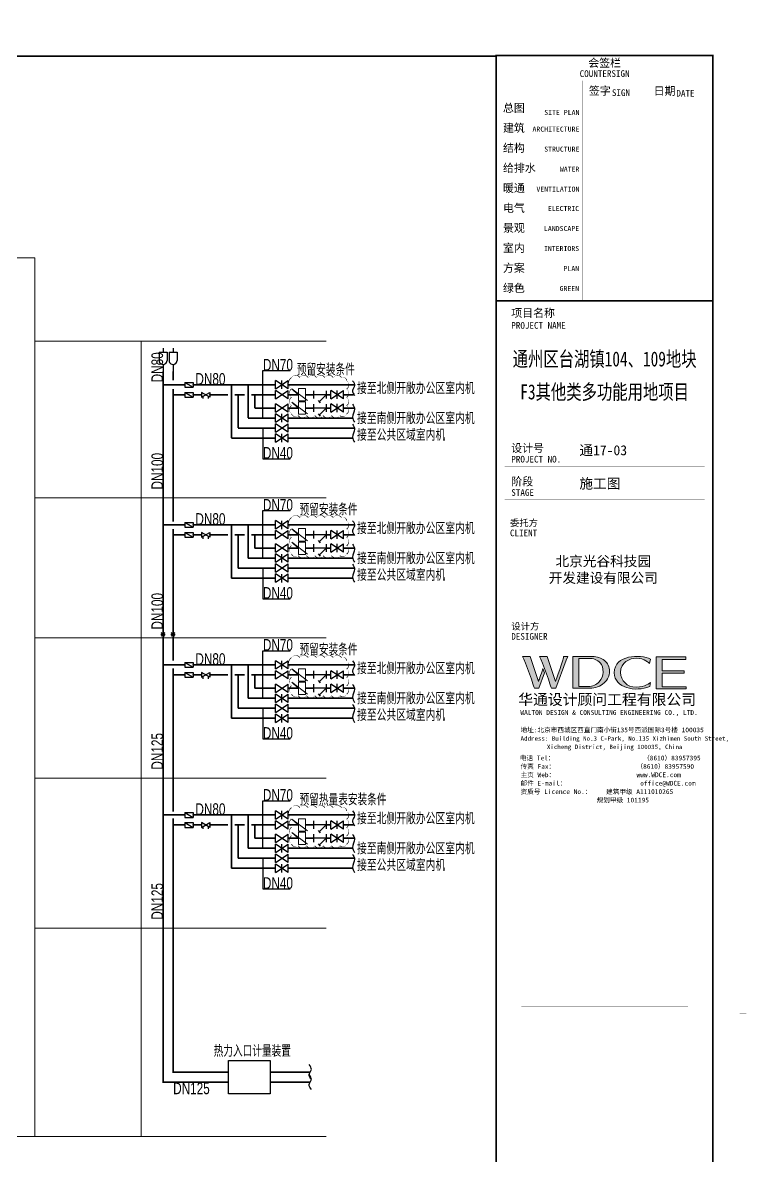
# Model space of a CAD drawing. Extents: x -562219 to -386232, y -244737 to -38219.
# Drawn here: x -407946 to -386232, y -219328 to -185332 of the extents above; entities that cross this region are included whole.
import ezdxf
from ezdxf.enums import TextEntityAlignment as Align

# ---------------------------------------------------------------- set-up
doc = ezdxf.new("R2010")
doc.units = 0
doc.header["$LTSCALE"] = 1000
doc.header["$MEASUREMENT"] = 0
doc.linetypes.add('DASH', pattern=[0.35, 0.25, -0.1])
doc.layers.get('0').update_dxf_attribs({"linetype": 'CONTINUOUS'})
for name, color, linetype in [('00-风量计算', 6, 'CONTINUOUS'), ('AC_SB', 4, 'CONTINUOUS'), ('ACS_COM', 7, 'CONTINUOUS'), ('PIPE-空冷供水', 122, 'CONTINUOUS'), ('PIPE-空冷回水', 122, 'DASH'), ('TEXT-空冷供水', 7, 'CONTINUOUS'), ('TEXT-风机盘管', 7, 'CONTINUOUS'), ('VALVE-空冷供水', 7, 'CONTINUOUS'), ('VALVE-空冷回水', 7, 'CONTINUOUS'), ('设备以及附件层', 7, 'CONTINUOUS')]:
    doc.layers.add(name, color=color, linetype=linetype)
doc.layers.add('ACS_KT_FM', color=3, linetype='CONTINUOUS', lineweight=15)
doc.layers.add('SYTM$0$SYST-ASST', color=7, linetype='CONTINUOUS', lineweight=18)
doc.styles.add('_THVAC_PIPEDN', font='ROS', dxfattribs={"width": 0.8, "height": 3.5, "bigfont": 'JD'})
doc.styles.get("Standard").update_dxf_attribs({"font": 'GBENOR', "bigfont": 'GBCBIG'})
doc.styles.add('图签信息$0$hwxh', font='STXIHEI.TTF')
doc.styles.add('图签信息$0$华文细黑', font='STXIHEI.TTF', dxfattribs={"height": 10})
doc.styles.add('等高', font='ros1.shx', dxfattribs={"width": 0.7, "bigfont": 'jd.shx'})

# ---------------------------------------------------------------- blocks, each defined once
blk = doc.blocks.new('图框-A1')
for points, const_width in [([(0, 0), (841, 0), (841, 594), (0, 594)], 0.05), ([(766, 584), (25, 584), (25, 10), (766, 10)], 0.5)]:
    blk.add_lwpolyline(points, close=True, dxfattribs=dict(const_width=const_width))
at = {"const_width": 0.05}
blk.add_lwpolyline([(841, 297), (839, 297)], dxfattribs=at)
blk = doc.blocks.new('图签信息$0$logo2')
h = blk.add_hatch(color=7)
h.paths.add_polyline_path([(19.02, -7.36), (15.84, -7.36), (15.84, -3.97), (18.97, -3.97), (18.97, -4.24), (16.46, -4.24), (16.46, -5.45), (18.81, -5.45), (18.81, -5.69), (16.47, -5.69), (16.47, -7.12), (19.02, -7.12)])
edge = h.paths.add_edge_path()
edge.add_spline(control_points=[(15.26, -4.21), (15.26, -4.21), (15.13, -4.65), (15.13, -4.65), (15.13, -4.65), (14.62, -4.1), (13.73, -4.1), (13.04, -4.1), (12.07, -4.54), (12.08, -5.62), (12.08, -6.49), (12.77, -7.16), (13.73, -7.17), (14.66, -7.17), (15.23, -6.68), (15.23, -6.68), (15.23, -6.68), (15.16, -7.11), (15.16, -7.11), (13.63, -7.7), (11.42, -7.29), (11.41, -5.64), (11.4, -3.72), (14.16, -3.66), (15.26, -4.21)], knot_values=[0, 0, 0, 0, 1, 1, 1, 2, 2, 2, 3, 3, 3, 4, 4, 4, 5, 5, 5, 6, 6, 6, 7, 7, 7, 8, 8, 8, 8], degree=3, periodic=0)
edge = h.paths.add_edge_path(flags=16)
edge.add_spline(control_points=[(10.23, -5.57), (10.23, -5.16), (10.12, -4.83), (9.9, -4.58), (9.63, -4.27), (9.23, -4.12), (8.69, -4.12), (8.69, -4.12), (7.64, -4.12), (7.64, -4.12), (7.64, -4.12), (7.64, -7.1), (7.64, -7.1), (7.64, -7.1), (8.66, -7.1), (8.66, -7.1), (9.13, -7.1), (9.52, -6.93), (9.82, -6.6), (10.09, -6.31), (10.23, -5.96), (10.23, -5.57)], knot_values=[0, 0, 0, 0, 1, 1, 1, 2, 2, 2, 3, 3, 3, 4, 4, 4, 5, 5, 5, 6, 6, 6, 7, 7, 7, 7], degree=3, periodic=0)
edge = h.paths.add_edge_path()
edge.add_spline(control_points=[(10.92, -5.51), (10.92, -5.96), (10.72, -6.37), (10.34, -6.72), (9.92, -7.1), (9.41, -7.29), (8.82, -7.29), (8.82, -7.29), (7.03, -7.29), (7.03, -7.29), (7.03, -7.29), (7.03, -3.92), (7.03, -3.92), (7.03, -3.92), (9.1, -3.92), (9.1, -3.92), (9.59, -3.92), (10.01, -4.06), (10.36, -4.34), (10.73, -4.64), (10.92, -5.03), (10.92, -5.51)], knot_values=[0, 0, 0, 0, 1, 1, 1, 2, 2, 2, 3, 3, 3, 4, 4, 4, 5, 5, 5, 6, 6, 6, 7, 7, 7, 7], degree=3, periodic=0)
at = {"lineweight": 0}
blk.add_lwpolyline([(19.02, -7.36), (15.84, -7.36), (15.84, -3.97), (18.97, -3.97), (18.97, -4.24), (16.46, -4.24), (16.46, -5.45), (18.81, -5.45), (18.81, -5.69), (16.47, -5.69), (16.47, -7.12), (19.02, -7.12), (19.02, -7.36)], dxfattribs=at)
for points, knots in [([(10.92, -5.51), (10.92, -5.96), (10.72, -6.37), (10.34, -6.72), (9.92, -7.1), (9.41, -7.29), (8.82, -7.29), (8.82, -7.29), (7.03, -7.29), (7.03, -7.29), (7.03, -7.29), (7.03, -3.92), (7.03, -3.92), (7.03, -3.92), (9.1, -3.92), (9.1, -3.92), (9.59, -3.92), (10.01, -4.06), (10.36, -4.34), (10.73, -4.64), (10.92, -5.03), (10.92, -5.51)], [0, 0, 0, 0, 1, 1, 1, 2, 2, 2, 3, 3, 3, 4, 4, 4, 5, 5, 5, 6, 6, 6, 7, 7, 7, 7]), ([(10.23, -5.57), (10.23, -5.16), (10.12, -4.83), (9.9, -4.58), (9.63, -4.27), (9.23, -4.12), (8.69, -4.12), (8.69, -4.12), (7.64, -4.12), (7.64, -4.12), (7.64, -4.12), (7.64, -7.1), (7.64, -7.1), (7.64, -7.1), (8.66, -7.1), (8.66, -7.1), (9.13, -7.1), (9.52, -6.93), (9.82, -6.6), (10.09, -6.31), (10.23, -5.96), (10.23, -5.57)], [0, 0, 0, 0, 1, 1, 1, 2, 2, 2, 3, 3, 3, 4, 4, 4, 5, 5, 5, 6, 6, 6, 7, 7, 7, 7]), ([(15.26, -4.21), (15.26, -4.21), (15.13, -4.65), (15.13, -4.65), (15.13, -4.65), (14.62, -4.1), (13.73, -4.1), (13.04, -4.1), (12.07, -4.54), (12.08, -5.62), (12.08, -6.49), (12.77, -7.16), (13.73, -7.17), (14.66, -7.17), (15.23, -6.68), (15.23, -6.68), (15.23, -6.68), (15.16, -7.11), (15.16, -7.11), (13.63, -7.7), (11.42, -7.29), (11.41, -5.64), (11.4, -3.72), (14.16, -3.66), (15.26, -4.21)], [0, 0, 0, 0, 1, 1, 1, 2, 2, 2, 3, 3, 3, 4, 4, 4, 5, 5, 5, 6, 6, 6, 7, 7, 7, 8, 8, 8, 8])]:
    blk.add_open_spline(points, degree=3, knots=knots, dxfattribs=at)
blk = doc.blocks.new('图签信息$0$logo1')
h = blk.add_hatch(color=8)
edge = h.paths.add_edge_path()
edge.add_spline(control_points=[(3.86, -5.21), (3.63, -5.88), (3.39, -6.56), (3.39, -6.56), (3.39, -6.56), (2.5, -3.91), (2.5, -3.91), (2.5, -3.91), (1.8, -3.91), (1.69, -3.91), (2.02, -4.39), (2.95, -7.27), (2.95, -7.27), (2.95, -7.27), (3.44, -7.27), (3.44, -7.27), (3.44, -7.27), (4.03, -5.66), (4.03, -5.66), (4.03, -5.66), (3.86, -5.21), (3.86, -5.21)], knot_values=[0, 0, 0, 0, 1, 1, 1, 2, 2, 2, 3, 3, 3, 4, 4, 4, 5, 5, 5, 6, 6, 6, 7, 7, 7, 7], degree=3, periodic=0)
h = blk.add_hatch(color=7)
edge = h.paths.add_edge_path()
edge.add_spline(control_points=[(6.04, -3.91), (6.09, -4.1), (5.2, -6.56), (5.2, -6.56), (5.2, -6.56), (4.3, -3.91), (4.3, -3.91), (4.3, -3.91), (3.6, -3.91), (3.49, -3.91), (3.82, -4.39), (4.75, -7.27), (4.75, -7.27), (4.75, -7.27), (5.24, -7.27), (5.24, -7.27), (5.24, -7.27), (6.33, -4.3), (6.33, -4.3), (6.33, -4.3), (6.48, -3.91), (6.48, -3.91), (6.48, -3.91), (6.21, -3.91), (6.04, -3.91)], knot_values=[0, 0, 0, 0, 1, 1, 1, 2, 2, 2, 3, 3, 3, 4, 4, 4, 5, 5, 5, 6, 6, 6, 7, 7, 7, 8, 8, 8, 8], degree=3, periodic=0)
at = {"color": 8, "lineweight": 0}
blk.add_open_spline([(3.86, -5.21), (3.63, -5.88), (3.39, -6.56), (3.39, -6.56), (3.39, -6.56), (2.5, -3.91), (2.5, -3.91), (2.5, -3.91), (1.8, -3.91), (1.69, -3.91), (2.02, -4.39), (2.95, -7.27), (2.95, -7.27), (2.95, -7.27), (3.44, -7.27), (3.44, -7.27), (3.44, -7.27), (4.03, -5.66), (4.03, -5.66), (4.03, -5.66), (3.86, -5.21), (3.86, -5.21)], degree=3, knots=[0, 0, 0, 0, 1, 1, 1, 2, 2, 2, 3, 3, 3, 4, 4, 4, 5, 5, 5, 6, 6, 6, 7, 7, 7, 7], dxfattribs=at)
at = {"lineweight": 0}
blk.add_open_spline([(6.04, -3.91), (6.09, -4.1), (5.2, -6.56), (5.2, -6.56), (5.2, -6.56), (4.3, -3.91), (4.3, -3.91), (4.3, -3.91), (3.6, -3.91), (3.49, -3.91), (3.82, -4.39), (4.75, -7.27), (4.75, -7.27), (4.75, -7.27), (5.24, -7.27), (5.24, -7.27), (5.24, -7.27), (6.33, -4.3), (6.33, -4.3), (6.33, -4.3), (6.48, -3.91), (6.48, -3.91), (6.48, -3.91), (6.21, -3.91), (6.04, -3.91)], degree=3, knots=[0, 0, 0, 0, 1, 1, 1, 2, 2, 2, 3, 3, 3, 4, 4, 4, 5, 5, 5, 6, 6, 6, 7, 7, 7, 8, 8, 8, 8], dxfattribs=at)
blk.add_blockref('图签信息$0$logo2', (0, 0))
blk = doc.blocks.new('图签信息$0$时间-logo')
blk.add_blockref('图签信息$0$logo1', (-20.97, 0))
at = {"style": '图签信息$0$hwxh'}
for s, height, p in [('华通设计顾问工程有限公司 ', 1.15, (-19.73, -9.05)), ('WALTON DESIGN & CONSULTING ENGINEERING CO., LTD.', 0.5, (-19.5, -10.1)), ('地址:北京市西城区西直门南小街135号西派国际3号楼 100035', 0.5, (-19.48, -11.94)), ('Address: Building No.3 C-Park, No.135 Xizhimen South Street, ', 0.47, (-19.48, -12.83)), ('电话 Tel：                        （8610）83957395 ', 0.5, (-19.56, -14.91)), ('Xicheng District, Beijing 100035, China ', 0.47, (-16.69, -13.72)), ('传真 Fax：                      （8610）83957590 ', 0.5, (-19.48, -15.8)), ('主页 Web：                      www.WDCE.com ', 0.5, (-19.48, -16.69)), ('资质号 Licence No.：    建筑甲级 A111010265 ', 0.5, (-19.48, -18.47)), ('邮件 E-mail：                    office@WDCE.com ', 0.5, (-19.48, -17.58)), ('   规划甲级 101195', 0.5, (-12.6, -19.36))]:
    blk.add_text(s, height=height, dxfattribs=at).set_placement(p)
blk = doc.blocks.new('图签信息')
at = {"const_width": 0.5}
for points in [[(-65, 574), (-65, 500.5), (0, 500.5), (0, 574)], [(-65, 0), (0, 0), (0, 500.5), (-65, 500.5)]]:
    blk.add_lwpolyline(points, close=True, dxfattribs=at)
at = {"const_width": 0.05}
for points in [[(-65, 566.5), (0, 566.5)], [(-39.14, 566.5), (-39.14, 500.5)], [(-19.1, 566.5), (-19.1, 500.5)], [(-65, 560.5), (0, 560.5)], [(-65, 554.5), (0, 554.5)], [(-65, 548.5), (0, 548.5)], [(-65, 542.5), (0, 542.5)], [(-65, 536.5), (0, 536.5)], [(-65, 530.5), (0, 530.5)], [(-65, 524.5), (0, 524.5)], [(-65, 518.5), (0, 518.5)], [(-65, 512.5), (0, 512.5)], [(-65, 512.5), (0, 512.5)], [(-65, 506.5), (0, 506.5)], [(-65, 500.5), (0, 500.5)], [(-62.5, 450.87), (-2.5, 450.87)], [(-62.5, 440.87), (-2.5, 440.87)], [(-2.5, 407.85), (-2.5, 436.12), (-62.5, 436.12), (-62.5, 407.85)], [(-62.5, 407.85), (-2.5, 407.85)], [(-62.5, 404.92), (-62.5, 227.83)], [(-62.5, 404.92), (-2.5, 404.92)], [(-62.5, 227.83), (-2.5, 227.83), (-2.5, 404.92)], [(-57.5, 338.36), (-7.5, 338.36)], [(-57.5, 288.83), (-7.5, 288.83)]]:
    blk.add_lwpolyline(points, dxfattribs=at)
at = {"ltscale": 0.001, "xscale": 2.834689937531525, "yscale": 2.834689937531525, "zscale": 2.834689937531525}
blk.add_blockref('图签信息$0$时间-logo', (-2.5, 404.92), dxfattribs=at)
at = {"style": '图签信息$0$华文细黑'}
for s, height, p in [('会签栏', 2.4, (-32.5, 573)), ('COUNTERSIGN', 2, (-32.5, 569.6))]:
    blk.add_text(s, height=height, dxfattribs=at).set_placement(p, align=Align.TOP_CENTER)
for s, height, p in [('签字', 2.4, (-37.22, 564.63)), ('日期', 2.4, (-17.79, 564.58)), ('SIGN', 2, (-30.32, 563.88)), ('DATE', 2, (-10.96, 563.7)), ('总图', 2.4, (-63, 559.5)), ('建筑', 2.4, (-63, 553.5)), ('结构', 2.4, (-63, 547.5)), ('给排水', 2.4, (-63, 541.5)), ('暖通', 2.4, (-63, 535.5)), ('电气', 2.4, (-63, 529.5)), ('景观', 2.4, (-63, 523.5)), ('室内', 2.4, (-63, 517.5)), ('方案', 2.4, (-63, 511.5)), ('绿色', 2.4, (-63, 505.5)), ('项目名称', 2.4, (-60.5, 498)), ('PROJECT NAME', 2, (-60.5, 494.08)), ('设计号', 2.4, (-60.54, 457.48)), ('PROJECT NO.', 2, (-60.5, 453.97)), ('阶段', 2.4, (-60.5, 447.47)), ('STAGE', 2, (-60.5, 443.97)), ('委托方', 2, (-60.9, 434.86)), ('CLIENT', 2, (-60.9, 431.86)), ('设计方', 2, (-60.5, 403.83)), ('DESIGNER', 2, (-60.5, 400.83))]:
    blk.add_text(s, height=height, dxfattribs=at).set_placement(p, align=Align.TOP_LEFT)
for s, p in [('SITE PLAN', (-40.06, 557.7)), ('ARCHITECTURE', (-40.06, 552.7)), ('STRUCTURE', (-40.06, 546.7)), ('WATER', (-40.06, 540.7)), ('VENTILATION', (-40.06, 534.7)), ('ELECTRIC', (-40.14, 528.89)), ('LANDSCAPE', (-40.14, 522.89)), ('INTERIORS', (-40.14, 516.89)), ('PLAN', (-40.14, 510.89)), ('GREEN', (-40.14, 504.89))]:
    blk.add_text(s, height=1.5, dxfattribs=at).set_placement(p, align=Align.TOP_RIGHT)
at = {"color": 4, "style": '图签信息$0$华文细黑', "width": 0.75}
for s, p in [('通州区台湖镇104、109地块', (-32.5, 480.78)), ('F3其他类多功能用地项目', (-32.5, 470.91))]:
    blk.add_text(s, height=4.5, dxfattribs=at).set_placement(p, align=Align.CENTER)
at = {"color": 4, "ltscale": 0.001, "char_height": 3, "width": 58.4895, "style": '图签信息$0$华文细黑'}
for s, insert, attachment_point in [('通17-03', (-40.06, 455.51), 4), ('施工图', (-40.06, 445.51), 4), ('北京光谷科技园\\P开发建设有限公司', (-32.9, 419.71), 5)]:
    blk.add_mtext(s, dxfattribs=dict(at, insert=insert, attachment_point=attachment_point))
blk = doc.blocks.new('$VALVE$00000316')
for p, q in [((-125, 72), (125, -72)), ((-125, 72), (-125, -72)), ((-125, 72), (125, 72)), ((125, 72), (125, -72)), ((-125, -72), (125, -72))]:
    blk.add_line(p, q)
at = {"const_width": 21.1}
blk.add_lwpolyline([(-11, 0, 1), (11, 0, 1)], format="xyb", close=True, dxfattribs=at)
for p in [(-125, 0), (125, 0)]:
    blk.add_point(p)
at = {"color": 7, "flags": 9}
for tag in ['XSIZE', 'YSIZE']:
    blk.add_attdef(tag, (0, 0), '', height=0.5, dxfattribs=at)
blk = doc.blocks.new('$VALVE$00000929')
blk.add_lwpolyline([(-125, -72), (125, 72), (125, -72), (-125, 72)], close=True)
for points in [[(-80, -46), (-80, -116)], [(80, -46), (80, -116)]]:
    blk.add_lwpolyline(points)
for p in [(-125, 0), (125, 0)]:
    blk.add_point(p)
blk = doc.blocks.new('$VALVE$00000780')
at = {"layer": '设备以及附件层'}
for points in [[(-37, -37), (37, 37)], [(37, -37), (-37, 37)], [(0, 45), (0, -45)]]:
    blk.add_lwpolyline(points, dxfattribs=at)
blk = doc.blocks.new('HDLLJ')
for p, q in [((-2.47, 1.52), (2.47, 1.52)), ((-2.47, -1.33), (-2.47, 1.52)), ((2.47, -1.33), (2.47, 1.52)), ((-2.47, -1.33), (2.47, -1.33))]:
    blk.add_line(p, q)
blk.add_lwpolyline([(-2.33, -2.12), (2.38, 4.1), (0.16, 1.79), (1.04, 2.33)])

msp = doc.modelspace()

# ---------------------------------------------------------------- linework, layer by layer
for p, q in [((-403733, -195093), (-403733, -195210)), ((-403433, -195093), (-403433, -195210)), ((-403853, -195210), (-403853, -195465)), ((-403853, -195210), (-403613, -195210)), ((-403613, -195210), (-403613, -195465)), ((-403553, -195210), (-403553, -195465)), ((-403553, -195210), (-403313, -195210)), ((-403313, -195210), (-403313, -195465)), ((-403733, -195582), (-403733, -195785)), ((-403433, -195582), (-403433, -195785)), ((-398834, -196491), (-399225, -196491)), ((-399223, -196369), (-399223, -196604)), ((-398834, -196490), (-399035, -196691)), ((-398834, -196369), (-398834, -196604)), ((-399223, -196769), (-399223, -197004)), ((-399006, -196732), (-399073, -196658)), ((-398834, -196769), (-398834, -197004)), ((-398834, -196891), (-399225, -196891)), ((-399006, -197132), (-399073, -197058)), ((-398834, -196890), (-399035, -197091)), ((-399223, -200569), (-399223, -200804)), ((-398834, -200569), (-398834, -200804)), ((-398834, -200691), (-399225, -200691)), ((-399006, -200932), (-399073, -200858)), ((-398834, -200690), (-399035, -200891)), ((-398834, -201091), (-399225, -201091)), ((-399223, -200969), (-399223, -201204)), ((-399006, -201332), (-399073, -201258)), ((-398834, -201090), (-399035, -201291)), ((-398834, -200969), (-398834, -201204)), ((-398834, -204891), (-399225, -204891)), ((-399223, -204769), (-399223, -205004)), ((-398834, -204890), (-399035, -205091)), ((-398834, -204769), (-398834, -205004)), ((-398834, -205291), (-399225, -205291)), ((-399223, -205169), (-399223, -205404)), ((-399006, -205132), (-399073, -205058)), ((-398834, -205290), (-399035, -205491)), ((-398834, -205169), (-398834, -205404)), ((-399006, -205532), (-399073, -205458)), ((-398834, -209391), (-399225, -209391)), ((-399223, -209269), (-399223, -209504)), ((-398834, -209390), (-399035, -209591)), ((-398834, -209269), (-398834, -209504)), ((-399223, -209669), (-399223, -209904)), ((-399006, -209632), (-399073, -209558)), ((-398834, -209669), (-398834, -209904)), ((-398834, -209791), (-399225, -209791)), ((-399006, -210032), (-399073, -209958)), ((-398834, -209790), (-399035, -209991))]:
    msp.add_line(p, q)
for centre in [(-403733, -195462), (-403433, -195462)]:
    msp.add_arc(centre, 120, 178.7696, 358.7696)
at = {"layer": '00-风量计算'}
for p, q in [((-400737, -197191), (-400737, -195766)), ((-400737, -195766), (-399919, -195766)), ((-400737, -197491), (-400737, -198408)), ((-400737, -198408), (-399919, -198408)), ((-400737, -201391), (-400737, -199966)), ((-400737, -199966), (-399919, -199966)), ((-400737, -201691), (-400737, -202608)), ((-400737, -202608), (-399919, -202608)), ((-400737, -205591), (-400737, -204166)), ((-400737, -204166), (-399919, -204166)), ((-400737, -205891), (-400737, -206808)), ((-400737, -206808), (-399919, -206808)), ((-400737, -210091), (-400737, -208666)), ((-400737, -208666), (-399919, -208666)), ((-400737, -210391), (-400737, -211308)), ((-400737, -211308), (-399919, -211308))]:
    msp.add_line(p, q, dxfattribs=at)
for points in [[(-399878, -195973, 0, 25, -0.520567), (-399628, -195973, 0, 25, -0.520567), (-399378, -195973, 0, 25, -0.520567), (-399128, -195973, 0, 25, -0.520567), (-398878, -195973, 0, 25, -0.520567), (-398628, -195973, 0, 25, -0.520567), (-398378, -195973, 0, 25, -0.520567), (-398225, -196069, 0, 25, -0.520567), (-398225, -196319, 0, 25, -0.520567), (-398225, -196569, 0, 25, -0.520567), (-398225, -196819, 0, 25, -0.520567), (-398225, -197069, 0, 25, -0.520567), (-398429, -197115, 0, 25, -0.520567), (-398679, -197115, 0, 25, -0.520567), (-398929, -197115, 0, 25, -0.520567), (-399179, -197115, 0, 25, -0.520567), (-399429, -197115, 0, 25, -0.520567), (-399679, -197115, 0, 25, -0.520567), (-399878, -197063, 0, 25, -0.520567), (-399878, -196813, 0, 25, -0.520567), (-399878, -196563, 0, 25, -0.520567), (-399878, -196313, 0, 25, -0.520567)], [(-399878, -200173, 0, 25, -0.520567), (-399628, -200173, 0, 25, -0.520567), (-399378, -200173, 0, 25, -0.520567), (-399128, -200173, 0, 25, -0.520567), (-398878, -200173, 0, 25, -0.520567), (-398628, -200173, 0, 25, -0.520567), (-398378, -200173, 0, 25, -0.520567), (-398225, -200269, 0, 25, -0.520567), (-398225, -200519, 0, 25, -0.520567), (-398225, -200769, 0, 25, -0.520567), (-398225, -201019, 0, 25, -0.520567), (-398225, -201269, 0, 25, -0.520567), (-398429, -201315, 0, 25, -0.520567), (-398679, -201315, 0, 25, -0.520567), (-398929, -201315, 0, 25, -0.520567), (-399179, -201315, 0, 25, -0.520567), (-399429, -201315, 0, 25, -0.520567), (-399679, -201315, 0, 25, -0.520567), (-399878, -201263, 0, 25, -0.520567), (-399878, -201013, 0, 25, -0.520567), (-399878, -200763, 0, 25, -0.520567), (-399878, -200513, 0, 25, -0.520567)], [(-399878, -204373, 0, 25, -0.520567), (-399628, -204373, 0, 25, -0.520567), (-399378, -204373, 0, 25, -0.520567), (-399128, -204373, 0, 25, -0.520567), (-398878, -204373, 0, 25, -0.520567), (-398628, -204373, 0, 25, -0.520567), (-398378, -204373, 0, 25, -0.520567), (-398225, -204469, 0, 25, -0.520567), (-398225, -204719, 0, 25, -0.520567), (-398225, -204969, 0, 25, -0.520567), (-398225, -205219, 0, 25, -0.520567), (-398225, -205469, 0, 25, -0.520567), (-398429, -205515, 0, 25, -0.520567), (-398679, -205515, 0, 25, -0.520567), (-398929, -205515, 0, 25, -0.520567), (-399179, -205515, 0, 25, -0.520567), (-399429, -205515, 0, 25, -0.520567), (-399679, -205515, 0, 25, -0.520567), (-399878, -205463, 0, 25, -0.520567), (-399878, -205213, 0, 25, -0.520567), (-399878, -204963, 0, 25, -0.520567), (-399878, -204713, 0, 25, -0.520567)], [(-399878, -208873, 0, 25, -0.520567), (-399628, -208873, 0, 25, -0.520567), (-399378, -208873, 0, 25, -0.520567), (-399128, -208873, 0, 25, -0.520567), (-398878, -208873, 0, 25, -0.520567), (-398628, -208873, 0, 25, -0.520567), (-398378, -208873, 0, 25, -0.520567), (-398225, -208969, 0, 25, -0.520567), (-398225, -209219, 0, 25, -0.520567), (-398225, -209469, 0, 25, -0.520567), (-398225, -209719, 0, 25, -0.520567), (-398225, -209969, 0, 25, -0.520567), (-398429, -210015, 0, 25, -0.520567), (-398679, -210015, 0, 25, -0.520567), (-398929, -210015, 0, 25, -0.520567), (-399179, -210015, 0, 25, -0.520567), (-399429, -210015, 0, 25, -0.520567), (-399679, -210015, 0, 25, -0.520567), (-399878, -209963, 0, 25, -0.520567), (-399878, -209713, 0, 25, -0.520567), (-399878, -209463, 0, 25, -0.520567), (-399878, -209213, 0, 25, -0.520567)]]:
    msp.add_lwpolyline(points, format="xyseb", close=True, dxfattribs=at)
at = {"layer": 'AC_SB'}
for p, q in [((-399977, -196314), (-400361, -196065)), ((-400361, -196314), (-400361, -196065)), ((-400361, -196314), (-399977, -196065)), ((-400169, -196316), (-400169, -196066)), ((-399977, -196314), (-399977, -196065)), ((-399977, -196614), (-400361, -196365)), ((-400361, -196614), (-400361, -196365)), ((-400361, -196614), (-399977, -196365)), ((-399977, -196614), (-399977, -196365)), ((-398316, -196614), (-398700, -196365)), ((-398700, -196614), (-398700, -196365)), ((-398700, -196614), (-398316, -196365)), ((-398508, -196612), (-398508, -196363)), ((-398316, -196614), (-398316, -196365)), ((-399977, -197014), (-400361, -196765)), ((-400361, -197014), (-400361, -196765)), ((-400361, -197014), (-399977, -196765)), ((-399977, -197014), (-399977, -196765)), ((-398316, -197014), (-398700, -196765)), ((-398700, -197014), (-398700, -196765)), ((-398700, -197014), (-398316, -196765)), ((-398508, -197012), (-398508, -196763)), ((-398316, -197014), (-398316, -196765)), ((-399977, -197314), (-400361, -197065)), ((-400361, -197314), (-400361, -197065)), ((-400361, -197314), (-399977, -197065)), ((-400169, -197316), (-400169, -197066)), ((-399977, -197314), (-399977, -197065)), ((-399977, -197614), (-400361, -197365)), ((-400361, -197614), (-400361, -197365)), ((-400361, -197614), (-399977, -197365)), ((-399977, -197614), (-399977, -197365)), ((-399977, -197914), (-400361, -197665)), ((-400361, -197914), (-400361, -197665)), ((-400361, -197914), (-399977, -197665)), ((-400169, -197916), (-400169, -197666)), ((-399977, -197914), (-399977, -197665)), ((-399977, -200514), (-400361, -200265)), ((-400361, -200514), (-400361, -200265)), ((-400361, -200514), (-399977, -200265)), ((-399977, -200814), (-400361, -200565)), ((-400361, -200814), (-400361, -200565)), ((-400361, -200814), (-399977, -200565)), ((-400169, -200516), (-400169, -200266)), ((-399977, -200514), (-399977, -200265)), ((-399977, -200814), (-399977, -200565)), ((-398316, -200814), (-398700, -200565)), ((-398700, -200814), (-398700, -200565)), ((-398700, -200814), (-398316, -200565)), ((-398508, -200812), (-398508, -200563)), ((-398316, -200814), (-398316, -200565)), ((-399977, -201214), (-400361, -200965)), ((-400361, -201214), (-400361, -200965)), ((-400361, -201214), (-399977, -200965)), ((-399977, -201214), (-399977, -200965)), ((-398316, -201214), (-398700, -200965)), ((-398700, -201214), (-398700, -200965)), ((-398700, -201214), (-398316, -200965)), ((-398508, -201212), (-398508, -200963)), ((-398316, -201214), (-398316, -200965)), ((-399977, -201514), (-400361, -201265)), ((-400361, -201514), (-400361, -201265)), ((-400361, -201514), (-399977, -201265)), ((-399977, -201814), (-400361, -201565)), ((-400361, -201814), (-400361, -201565)), ((-400361, -201814), (-399977, -201565)), ((-400169, -201516), (-400169, -201266)), ((-399977, -201514), (-399977, -201265)), ((-399977, -201814), (-399977, -201565)), ((-399977, -202114), (-400361, -201865)), ((-400361, -202114), (-400361, -201865)), ((-400361, -202114), (-399977, -201865)), ((-400169, -202116), (-400169, -201866)), ((-399977, -202114), (-399977, -201865)), ((-399977, -204714), (-400361, -204465)), ((-400361, -204714), (-400361, -204465)), ((-400361, -204714), (-399977, -204465)), ((-400169, -204716), (-400169, -204466)), ((-399977, -204714), (-399977, -204465)), ((-399977, -205014), (-400361, -204765)), ((-400361, -205014), (-400361, -204765)), ((-400361, -205014), (-399977, -204765)), ((-399977, -205014), (-399977, -204765)), ((-398316, -205014), (-398700, -204765)), ((-398700, -205014), (-398700, -204765)), ((-398700, -205014), (-398316, -204765)), ((-398508, -205012), (-398508, -204763)), ((-398316, -205014), (-398316, -204765)), ((-399977, -205414), (-400361, -205165)), ((-400361, -205414), (-400361, -205165)), ((-400361, -205414), (-399977, -205165)), ((-399977, -205414), (-399977, -205165)), ((-398316, -205414), (-398700, -205165)), ((-398700, -205414), (-398700, -205165)), ((-398700, -205414), (-398316, -205165)), ((-398508, -205412), (-398508, -205163)), ((-398316, -205414), (-398316, -205165)), ((-399977, -205714), (-400361, -205465)), ((-400361, -205714), (-400361, -205465)), ((-400361, -205714), (-399977, -205465)), ((-400169, -205716), (-400169, -205466)), ((-399977, -205714), (-399977, -205465)), ((-399977, -206014), (-400361, -205765)), ((-400361, -206014), (-400361, -205765)), ((-400361, -206014), (-399977, -205765)), ((-399977, -206014), (-399977, -205765)), ((-399977, -206314), (-400361, -206065)), ((-400361, -206314), (-400361, -206065)), ((-400361, -206314), (-399977, -206065)), ((-400169, -206316), (-400169, -206066)), ((-399977, -206314), (-399977, -206065)), ((-399977, -209214), (-400361, -208965)), ((-400361, -209214), (-400361, -208965)), ((-400361, -209214), (-399977, -208965)), ((-400169, -209216), (-400169, -208966)), ((-399977, -209214), (-399977, -208965)), ((-399977, -209514), (-400361, -209265)), ((-400361, -209514), (-400361, -209265)), ((-400361, -209514), (-399977, -209265)), ((-399977, -209514), (-399977, -209265)), ((-398316, -209514), (-398700, -209265)), ((-398700, -209514), (-398700, -209265)), ((-398700, -209514), (-398316, -209265)), ((-398508, -209512), (-398508, -209263)), ((-398316, -209514), (-398316, -209265)), ((-399977, -209914), (-400361, -209665)), ((-400361, -209914), (-400361, -209665)), ((-400361, -209914), (-399977, -209665)), ((-399977, -209914), (-399977, -209665)), ((-398316, -209914), (-398700, -209665)), ((-398700, -209914), (-398700, -209665)), ((-398700, -209914), (-398316, -209665)), ((-398508, -209912), (-398508, -209663)), ((-398316, -209914), (-398316, -209665)), ((-399977, -210214), (-400361, -209965)), ((-400361, -210214), (-400361, -209965)), ((-400361, -210214), (-399977, -209965)), ((-400169, -210216), (-400169, -209966)), ((-399977, -210214), (-399977, -209965)), ((-399977, -210514), (-400361, -210265)), ((-400361, -210514), (-400361, -210265)), ((-400361, -210514), (-399977, -210265)), ((-399977, -210514), (-399977, -210265)), ((-399977, -210814), (-400361, -210565)), ((-400361, -210814), (-400361, -210565)), ((-400361, -210814), (-399977, -210565)), ((-400169, -210816), (-400169, -210566)), ((-399977, -210814), (-399977, -210565))]:
    msp.add_line(p, q, dxfattribs=at)
at = {"layer": 'ACS_COM'}
msp.add_lwpolyline([(-400524, -217452), (-401774, -217452), (-401774, -216452), (-400524, -216452)], close=True, dxfattribs=at)
for points in [[(-398049, -196068), (-397985, -196217), (-398049, -196365), (-397985, -196514)], [(-398049, -196768), (-397985, -196917), (-398049, -197165), (-397985, -197314)], [(-398049, -197368), (-397985, -197517), (-398049, -197765), (-397985, -197914)], [(-398049, -200268), (-397985, -200417), (-398049, -200565), (-397985, -200714)], [(-398049, -200968), (-397985, -201117), (-398049, -201365), (-397985, -201514)], [(-398049, -201568), (-397985, -201717), (-398049, -201965), (-397985, -202114)], [(-398049, -204468), (-397985, -204617), (-398049, -204765), (-397985, -204914)], [(-398049, -205168), (-397985, -205317), (-398049, -205565), (-397985, -205714)], [(-398049, -205768), (-397985, -205917), (-398049, -206165), (-397985, -206314)], [(-398049, -208968), (-397985, -209117), (-398049, -209265), (-397985, -209414)], [(-398049, -209668), (-397985, -209817), (-398049, -210065), (-397985, -210214)], [(-398049, -210268), (-397985, -210417), (-398049, -210665), (-397985, -210814)], [(-399284, -217026), (-399348, -216877), (-399284, -216728), (-399348, -216579)], [(-399284, -217326), (-399348, -217177), (-399284, -217028), (-399348, -216879)]]:
    msp.add_spline(points, degree=3, dxfattribs=at)
at = {"layer": 'PIPE-空冷供水', "linetype": 'Continuous', "const_width": 50}
for points in [[(-403733, -196179), (-403733, -195785)], [(-403733, -196191), (-403733, -196179)], [(-403733, -196191), (-403082, -196191)], [(-403733, -196891), (-403733, -196191)], [(-402832, -196191), (-400361, -196191)], [(-401680, -196191), (-401680, -197791)], [(-401180, -196191), (-401180, -197191)], [(-399977, -196191), (-397985, -196191)], [(-403733, -197591), (-403733, -196891)], [(-401180, -197191), (-400361, -197191)], [(-399977, -197191), (-398049, -197191)], [(-403733, -200391), (-403733, -197591)], [(-401680, -197791), (-400361, -197791)], [(-399977, -197791), (-398049, -197791)], [(-403733, -201091), (-403733, -200391)], [(-403733, -200391), (-403082, -200391)], [(-402832, -200391), (-400361, -200391)], [(-401680, -200391), (-401680, -201991)], [(-401180, -200391), (-401180, -201391)], [(-399977, -200391), (-397985, -200391)], [(-403733, -201791), (-403733, -201091)], [(-401180, -201391), (-400361, -201391)], [(-399977, -201391), (-398049, -201391)], [(-403733, -204591), (-403733, -201791)], [(-401680, -201991), (-400361, -201991)], [(-399977, -201991), (-398049, -201991)], [(-403733, -205291), (-403733, -204591)], [(-403733, -204591), (-403082, -204591)], [(-402832, -204591), (-400361, -204591)], [(-401680, -204591), (-401680, -206191)], [(-401180, -204591), (-401180, -205591)], [(-399977, -204591), (-397985, -204591)], [(-403733, -205991), (-403733, -205291)], [(-401180, -205591), (-400361, -205591)], [(-399977, -205591), (-398049, -205591)], [(-403733, -208791), (-403733, -205991)], [(-401680, -206191), (-400361, -206191)], [(-399977, -206191), (-398049, -206191)], [(-403733, -209491), (-403733, -208791)], [(-403733, -209091), (-403082, -209091)], [(-402832, -209091), (-400361, -209091)], [(-401680, -209091), (-401680, -210691)], [(-401180, -209091), (-401180, -210091)], [(-399977, -209091), (-397985, -209091)], [(-403733, -210191), (-403733, -209491)], [(-401180, -210091), (-400361, -210091)], [(-399977, -210091), (-398049, -210091)], [(-401774, -217102), (-403733, -217102), (-403733, -210191)], [(-401680, -210691), (-400361, -210691)], [(-399977, -210691), (-398049, -210691)], [(-399316, -217102), (-400524, -217102)]]:
    msp.add_lwpolyline(points, dxfattribs=at)
at = {"layer": 'PIPE-空冷回水', "linetype": 'DASH', "const_width": 50}
for points in [[(-403433, -196054), (-403433, -195785)], [(-403433, -200291), (-403433, -196316)], [(-403433, -196491), (-403082, -196491)], [(-402832, -196491), (-402585, -196491)], [(-402334, -196491), (-401780, -196491)], [(-401580, -196491), (-401280, -196491)], [(-401480, -196491), (-401480, -197491)], [(-401080, -196491), (-400361, -196491)], [(-400980, -196491), (-400980, -196891)], [(-399977, -196491), (-399673, -196491)], [(-399459, -196491), (-399223, -196491)], [(-398834, -196491), (-398700, -196491)], [(-398316, -196491), (-398017, -196491)], [(-400980, -196891), (-400361, -196891)], [(-399977, -196891), (-399673, -196891)], [(-399459, -196891), (-399223, -196891)], [(-398834, -196891), (-398700, -196891)], [(-398316, -196891), (-397985, -196891)], [(-401480, -197491), (-400361, -197491)], [(-399977, -197491), (-397985, -197491)], [(-403433, -204466), (-403433, -200516)], [(-403433, -200691), (-403082, -200691)], [(-402832, -200691), (-402585, -200691)], [(-402334, -200691), (-401780, -200691)], [(-401580, -200691), (-401280, -200691)], [(-401480, -200691), (-401480, -201691)], [(-401080, -200691), (-400361, -200691)], [(-400980, -200691), (-400980, -201091)], [(-399977, -200691), (-399673, -200691)], [(-399459, -200691), (-399223, -200691)], [(-398834, -200691), (-398700, -200691)], [(-398316, -200691), (-398017, -200691)], [(-400980, -201091), (-400361, -201091)], [(-399977, -201091), (-399673, -201091)], [(-399459, -201091), (-399223, -201091)], [(-398834, -201091), (-398700, -201091)], [(-398316, -201091), (-397985, -201091)], [(-401480, -201691), (-400361, -201691)], [(-399977, -201691), (-397985, -201691)], [(-403433, -208991), (-403433, -204691)], [(-403433, -204891), (-403082, -204891)], [(-402832, -204891), (-402585, -204891)], [(-402334, -204891), (-401780, -204891)], [(-401580, -204891), (-401280, -204891)], [(-401480, -204891), (-401480, -205891)], [(-401080, -204891), (-400361, -204891)], [(-400980, -204891), (-400980, -205291)], [(-399977, -204891), (-399673, -204891)], [(-399459, -204891), (-399223, -204891)], [(-398834, -204891), (-398700, -204891)], [(-398316, -204891), (-398017, -204891)], [(-400980, -205291), (-400361, -205291)], [(-399977, -205291), (-399673, -205291)], [(-399459, -205291), (-399223, -205291)], [(-398834, -205291), (-398700, -205291)], [(-398316, -205291), (-397985, -205291)], [(-401480, -205891), (-400361, -205891)], [(-399977, -205891), (-397985, -205891)], [(-401774, -216802), (-403433, -216802), (-403433, -209191)], [(-403433, -209391), (-403082, -209391)], [(-402832, -209391), (-402585, -209391)], [(-402334, -209391), (-401780, -209391)], [(-401580, -209391), (-401280, -209391)], [(-401480, -209391), (-401480, -210391)], [(-401080, -209391), (-400361, -209391)], [(-400980, -209391), (-400980, -209791)], [(-399977, -209391), (-399673, -209391)], [(-399459, -209391), (-399223, -209391)], [(-398834, -209391), (-398700, -209391)], [(-398316, -209391), (-398017, -209391)], [(-400980, -209791), (-400361, -209791)], [(-399977, -209791), (-399673, -209791)], [(-399459, -209791), (-399223, -209791)], [(-398834, -209791), (-398700, -209791)], [(-398316, -209791), (-397985, -209791)], [(-403433, -210391), (-403433, -210316)], [(-401480, -210391), (-400361, -210391)], [(-399977, -210391), (-397985, -210391)], [(-399316, -216802), (-400524, -216802)]]:
    msp.add_lwpolyline(points, dxfattribs=at)
at = {"layer": 'SYTM$0$SYST-ASST'}
for p, q in [((-410528, -192384), (-407579, -192384)), ((-407579, -192384), (-407579, -218734)), ((-407579, -194884), (-398843, -194884)), ((-404387, -194884), (-404387, -218734)), ((-407579, -199584), (-398843, -199584)), ((-407579, -203784), (-398843, -203784)), ((-407579, -207984), (-398843, -207984)), ((-407579, -212484), (-398843, -212484)), ((-429964, -218734), (-398843, -218734))]:
    msp.add_line(p, q, dxfattribs=at)

# ---------------------------------------------------------------- block references
at = {"xscale": 100, "yscale": 100, "zscale": 100}
msp.add_blockref('图框-A1', (-470334, -244734), dxfattribs=at)
at = {"color": 2, "xscale": 100, "yscale": 100, "zscale": 100}
msp.add_blockref('图签信息', (-387234, -243719), dxfattribs=at)
at = {"layer": 'ACS_KT_FM', "xscale": 75, "yscale": 75, "zscale": 0.75, "rotation": 90.00000000000001}
for p in [(-399559, -196491), (-399559, -196891), (-399559, -200691), (-399559, -201091), (-399559, -204891), (-399559, -205291), (-399559, -209391), (-399559, -209791)]:
    msp.add_blockref('HDLLJ', p, dxfattribs=at)
at = {"layer": 'VALVE-空冷供水'}
for p in [(-402957, -196191), (-402957, -200391), (-402957, -204591), (-402957, -209091)]:
    msp.add_blockref('$VALVE$00000316', p, dxfattribs=at)
at = {"layer": 'VALVE-空冷供水', "xscale": 1.5, "yscale": 1.5, "zscale": 1.5, "rotation": 90}
msp.add_blockref('$VALVE$00000780', (-403733, -203674), dxfattribs=at)
at = {"layer": 'VALVE-空冷回水'}
for name, p in [('$VALVE$00000316', (-402957, -196491)), ('$VALVE$00000929', (-402459, -196491)), ('$VALVE$00000316', (-402957, -200691)), ('$VALVE$00000929', (-402459, -200691)), ('$VALVE$00000316', (-402957, -204891)), ('$VALVE$00000929', (-402459, -204891)), ('$VALVE$00000316', (-402957, -209391)), ('$VALVE$00000929', (-402459, -209391))]:
    msp.add_blockref(name, p, dxfattribs=at)
at = {"layer": 'VALVE-空冷回水', "xscale": 1.5, "yscale": 1.5, "zscale": 1.5, "rotation": 90}
msp.add_blockref('$VALVE$00000780', (-403433, -203674), dxfattribs=at)

# ---------------------------------------------------------------- texts
at = {"layer": '00-风量计算', "style": '_THVAC_PIPEDN', "width": 0.752941}
for s, p in [('DN70', (-400737, -195766)), ('预留安装条件', (-399719, -195904)), ('DN40', (-400737, -198408)), ('DN70', (-400737, -199966)), ('预留安装条件', (-399637, -200104)), ('DN40', (-400737, -202608)), ('DN70', (-400737, -204166)), ('预留安装条件', (-399637, -204304)), ('DN40', (-400737, -206808)), ('DN70', (-400737, -208666)), ('预留热量表安装条件', (-399637, -208804)), ('DN40', (-400737, -211308))]:
    msp.add_text(s, height=350, dxfattribs=at).set_placement(p)
at = {"layer": 'TEXT-空冷供水', "linetype": 'Continuous', "style": '_THVAC_PIPEDN', "width": 0.752941}
for s, p in [('DN80', (-403733, -196118)), ('DN100', (-403733, -199331)), ('DN100', (-403733, -203531)), ('DN125', (-403733, -207731)), ('DN125', (-403733, -212231))]:
    msp.add_text(s, height=350, rotation=90, dxfattribs=at).set_placement(p)
for s, p in [('DN80', (-402762, -196191)), ('DN80', (-402762, -200391)), ('DN80', (-402762, -204591)), ('DN80', (-402762, -209091)), ('热力入口计量装置', (-402214, -216344)), ('DN125', (-403429, -217465))]:
    msp.add_text(s, height=350, dxfattribs=at).set_placement(p)
at = {"layer": 'TEXT-风机盘管', "style": '等高', "width": 0.7}
for s, p in [('接至北侧开敞办公区室内机', (-397912, -196471)), ('接至南侧开敞办公区室内机', (-397912, -197371)), ('接至公共区域室内机', (-397912, -197871)), ('接至北侧开敞办公区室内机', (-397912, -200671)), ('接至南侧开敞办公区室内机', (-397912, -201571)), ('接至公共区域室内机', (-397912, -202071)), ('接至北侧开敞办公区室内机', (-397912, -204871)), ('接至南侧开敞办公区室内机', (-397912, -205771)), ('接至公共区域室内机', (-397912, -206271)), ('接至北侧开敞办公区室内机', (-397912, -209371)), ('接至南侧开敞办公区室内机', (-397912, -210271)), ('接至公共区域室内机', (-397912, -210771))]:
    msp.add_text(s, height=350, dxfattribs=at).set_placement(p)

doc.saveas('drawing.dxf')
